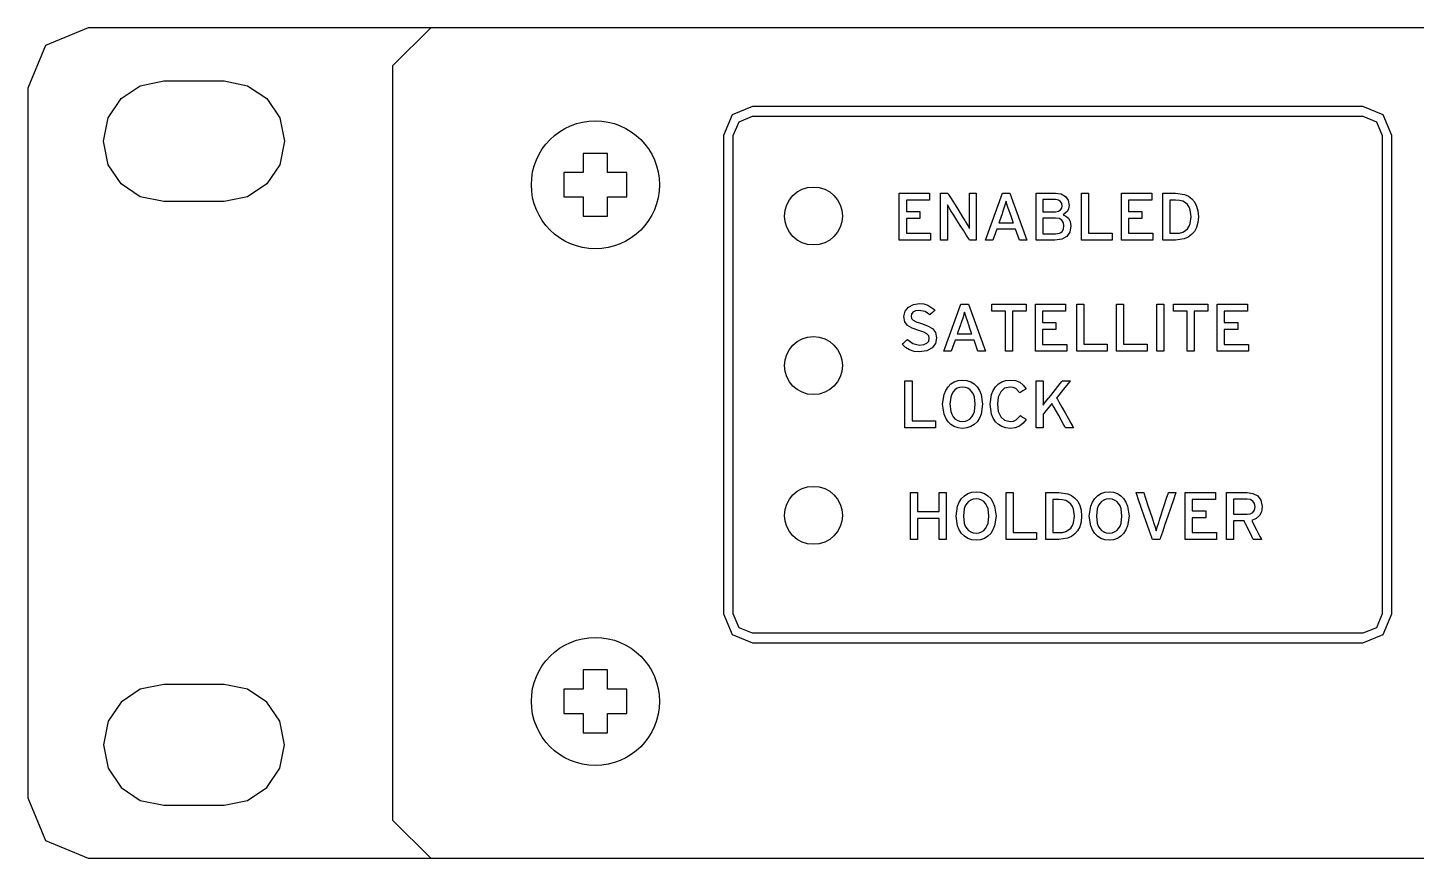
# Model space of a CAD drawing. Extents: x 294.9 to 305.1, y 223.6 to 225.7.
# Drawn here: x 294.875 to 297.749, y 223.973 to 225.693 of the extents above; entities that cross this region are included whole.
import ezdxf

# ---------------------------------------------------------------- set-up
doc = ezdxf.new("R2010")
doc.units = 0
doc.header["$MEASUREMENT"] = 0
doc.layers.get('0').update_dxf_attribs({"linetype": 'CONTINUOUS'})

msp = doc.modelspace()

# ---------------------------------------------------------------- linework, layer by layer
at = {"color": 7}
for points in [[(295.7091, 225.6934), (295.6786, 225.6934), (295.5983, 225.6934), (295.3545, 225.6934), (295.1108, 225.6934), (295.0305, 225.6934), (295, 225.6934), (294.9115, 225.6568), (294.8749, 225.5685), (294.8749, 225.552), (294.8749, 225.5053), (294.8749, 225.3388), (294.8749, 225.1033), (294.8749, 224.8334), (294.8749, 224.5635), (294.8749, 224.3281), (294.8749, 224.1615), (294.8749, 224.1149), (294.8749, 224.0984), (294.9115, 224.01), (295, 223.9733), (295.0305, 223.9733), (295.1108, 223.9733), (295.3545, 223.9733), (295.5983, 223.9733), (295.6786, 223.9733), (295.7091, 223.9733)], [(300.0001, 225.6934), (298.4245, 225.6934), (297.05, 225.6934), (296.0778, 225.6934), (295.8054, 225.6934), (295.7091, 225.6934), (295.6299, 225.6143), (295.6299, 225.3702), (295.6299, 224.8333), (295.6299, 224.2963), (295.6299, 224.0523), (295.7091, 223.9733), (295.8054, 223.9733), (296.0778, 223.9733), (297.05, 223.9733), (298.4245, 223.9733), (300.0001, 223.9733)], [(295.2815, 225.5832), (295.3301, 225.5734), (295.3699, 225.5467), (295.3967, 225.5071), (295.4066, 225.4584), (295.3967, 225.4097), (295.3699, 225.37), (295.3301, 225.3433), (295.2815, 225.3335), (295.2761, 225.3335), (295.2619, 225.3335), (295.219, 225.3335), (295.176, 225.3335), (295.1619, 225.3335), (295.1565, 225.3335), (295.1079, 225.3433), (295.0682, 225.37), (295.0414, 225.4097), (295.0316, 225.4584), (295.0414, 225.5071), (295.0682, 225.5467), (295.1079, 225.5734), (295.1565, 225.5832), (295.1619, 225.5832), (295.176, 225.5832), (295.219, 225.5832), (295.2619, 225.5832), (295.2761, 225.5832), (295.2815, 225.5832)], [(296.3755, 225.5303), (296.3331, 225.5128), (296.3155, 225.4703), (296.3155, 225.4277), (296.3155, 225.3154), (296.3155, 224.9747), (296.3155, 224.634), (296.3155, 224.5218), (296.3155, 224.4792), (296.3331, 224.4367), (296.3755, 224.4191), (296.3897, 224.4191), (296.4298, 224.4191), (296.5729, 224.4191), (296.7752, 224.4191), (297.0071, 224.4191), (297.239, 224.4191), (297.4413, 224.4191), (297.5843, 224.4191), (297.6244, 224.4191), (297.6386, 224.4191), (297.681, 224.4367), (297.6986, 224.4792), (297.6986, 224.5218), (297.6986, 224.634), (297.6986, 224.9747), (297.6986, 225.3154), (297.6986, 225.4277), (297.6986, 225.4703), (297.681, 225.5128), (297.6386, 225.5303), (297.6244, 225.5303), (297.5843, 225.5303), (297.4413, 225.5303), (297.239, 225.5303), (297.0071, 225.5303), (296.7752, 225.5303), (296.5729, 225.5303), (296.4298, 225.5303), (296.3897, 225.5303), (296.3755, 225.5303)], [(296.3355, 224.4792), (296.3355, 224.5218), (296.3355, 224.634), (296.3355, 224.7928), (296.3355, 224.9747), (296.3355, 225.1567), (296.3355, 225.3154), (296.3355, 225.4277), (296.3355, 225.4703), (296.3473, 225.4986), (296.3755, 225.5103), (296.3897, 225.5103), (296.4298, 225.5103), (296.5729, 225.5103), (296.7752, 225.5103), (297.0071, 225.5103), (297.239, 225.5103), (297.4413, 225.5103), (297.5843, 225.5103), (297.6244, 225.5103), (297.6386, 225.5103), (297.6669, 225.4986), (297.6786, 225.4703), (297.6786, 225.4277), (297.6786, 225.3154), (297.6786, 225.1567), (297.6786, 224.9747), (297.6786, 224.7928), (297.6786, 224.634), (297.6786, 224.5218), (297.6786, 224.4792), (297.6669, 224.4508), (297.6386, 224.4392), (297.6244, 224.4392), (297.5843, 224.4392), (297.4413, 224.4392), (297.239, 224.4392), (297.0071, 224.4392), (296.7752, 224.4392), (296.5729, 224.4392), (296.4298, 224.4392), (296.3897, 224.4392), (296.3755, 224.4392), (296.3473, 224.4508), (296.3355, 224.4792)], [(296.8246, 225.2535), (296.823, 225.2561), (296.8186, 225.263), (296.8124, 225.2728), (296.8052, 225.284), (296.7981, 225.2952), (296.7919, 225.305), (296.7875, 225.3119), (296.7858, 225.3145), (296.7787, 225.3264), (296.7787, 225.3221), (296.7787, 225.3158), (296.7787, 225.3038), (296.7787, 225.3017), (296.7787, 225.296), (296.7787, 225.2786), (296.7787, 225.2613), (296.7787, 225.2556), (296.7787, 225.2535), (296.7765, 225.2535), (296.7717, 225.2535), (296.7668, 225.2535), (296.7646, 225.2535), (296.7646, 225.2546), (296.7646, 225.2576), (296.7646, 225.2687), (296.7646, 225.2843), (296.7646, 225.3021), (296.7646, 225.32), (296.7646, 225.3356), (296.7646, 225.3466), (296.7646, 225.3497), (296.7646, 225.3508), (296.767, 225.3508), (296.7721, 225.3508), (296.7772, 225.3508), (296.7795, 225.3508), (296.7811, 225.3482), (296.7853, 225.3415), (296.7979, 225.3211), (296.8106, 225.3007), (296.8148, 225.294), (296.8163, 225.2914), (296.8209, 225.2839), (296.8245, 225.2777), (296.8244, 225.282), (296.8244, 225.2885), (296.8243, 225.3006), (296.8243, 225.3028), (296.8243, 225.3084), (296.8243, 225.3257), (296.8243, 225.3429), (296.8243, 225.3486), (296.8243, 225.3508), (296.8265, 225.3508), (296.8314, 225.3508), (296.8363, 225.3508), (296.8385, 225.3508), (296.8385, 225.3497), (296.8385, 225.3466), (296.8385, 225.3356), (296.8385, 225.32), (296.8385, 225.3021), (296.8385, 225.2843), (296.8385, 225.2687), (296.8385, 225.2576), (296.8385, 225.2546), (296.8385, 225.2535), (296.8364, 225.2535), (296.8316, 225.2535), (296.8268, 225.2535), (296.8246, 225.2535)], [(297.0013, 225.2535), (296.9996, 225.2535), (296.9953, 225.2535), (296.982, 225.2535), (296.9687, 225.2535), (296.9643, 225.2535), (296.9627, 225.2535), (296.9627, 225.2546), (296.9627, 225.2576), (296.9627, 225.2687), (296.9627, 225.2843), (296.9627, 225.3021), (296.9627, 225.32), (296.9627, 225.3356), (296.9627, 225.3466), (296.9627, 225.3497), (296.9627, 225.3508), (296.9644, 225.3508), (296.9689, 225.3508), (296.9827, 225.3508), (296.9964, 225.3508), (297.0009, 225.3508), (297.0027, 225.3508), (297.0142, 225.3491), (297.023, 225.3442), (297.0287, 225.3363), (297.0306, 225.3254), (297.0297, 225.3187), (297.0271, 225.3133), (297.0183, 225.306), (297.024, 225.3035), (297.0293, 225.2989), (297.0331, 225.2923), (297.0345, 225.2833), (297.0323, 225.2703), (297.0259, 225.261), (297.0154, 225.2554), (297.0013, 225.2535)], [(297.251, 225.2535), (297.2499, 225.2535), (297.2469, 225.2535), (297.2377, 225.2535), (297.2286, 225.2535), (297.2256, 225.2535), (297.2244, 225.2535), (297.2244, 225.2546), (297.2244, 225.2576), (297.2244, 225.2687), (297.2244, 225.2843), (297.2244, 225.3021), (297.2244, 225.32), (297.2244, 225.3356), (297.2244, 225.3466), (297.2244, 225.3497), (297.2244, 225.3508), (297.2256, 225.3508), (297.2286, 225.3508), (297.2377, 225.3508), (297.2469, 225.3508), (297.2499, 225.3508), (297.251, 225.3508), (297.2695, 225.348), (297.2775, 225.3444), (297.2845, 225.3393), (297.2903, 225.3326), (297.2946, 225.3242), (297.2974, 225.314), (297.2983, 225.3021), (297.2974, 225.2902), (297.2945, 225.28), (297.2901, 225.2716), (297.2842, 225.2649), (297.2772, 225.2598), (297.2692, 225.2562), (297.251, 225.2535)], [(296.9076, 225.312), (296.9034, 225.3242), (296.9014, 225.33), (296.9001, 225.3343), (296.8989, 225.3301), (296.8971, 225.3242), (296.8931, 225.3118), (296.8928, 225.3108), (296.8919, 225.3083), (296.8892, 225.3007), (296.8866, 225.293), (296.8857, 225.2905), (296.8853, 225.2896), (296.8866, 225.2896), (296.89, 225.2896), (296.9003, 225.2896), (296.9107, 225.2896), (296.9141, 225.2896), (296.9154, 225.2896), (296.915, 225.2905), (296.9141, 225.2931), (296.9115, 225.3008), (296.9088, 225.3085), (296.9079, 225.311), (296.9076, 225.312)], [(297.0025, 225.3374), (297.0014, 225.3374), (296.9984, 225.3374), (296.9894, 225.3374), (296.9805, 225.3374), (296.9775, 225.3374), (296.9764, 225.3374), (296.9764, 225.3363), (296.9764, 225.3335), (296.9764, 225.3248), (296.9764, 225.3162), (296.9764, 225.3134), (296.9764, 225.3123), (296.9775, 225.3123), (296.9805, 225.3123), (296.9894, 225.3123), (296.9984, 225.3123), (297.0014, 225.3123), (297.0025, 225.3123), (297.0059, 225.3126), (297.0087, 225.3133), (297.0129, 225.3161), (297.0153, 225.32), (297.0161, 225.3247), (297.0153, 225.3297), (297.0129, 225.3337), (297.0087, 225.3364), (297.0059, 225.3371), (297.0025, 225.3374)], [(297.251, 225.3365), (297.2492, 225.3365), (297.245, 225.3365), (297.2409, 225.3365), (297.239, 225.3365), (297.239, 225.3358), (297.239, 225.3336), (297.239, 225.3258), (297.239, 225.3148), (297.239, 225.3021), (297.239, 225.2895), (297.239, 225.2785), (297.239, 225.2707), (297.239, 225.2685), (297.239, 225.2677), (297.2409, 225.2677), (297.245, 225.2677), (297.2492, 225.2677), (297.251, 225.2677), (297.2591, 225.2683), (297.2658, 225.2702), (297.2714, 225.2732), (297.2759, 225.2772), (297.2793, 225.2822), (297.2816, 225.2881), (297.2834, 225.3021), (297.2816, 225.3161), (297.2793, 225.322), (297.2759, 225.327), (297.2714, 225.331), (297.2658, 225.334), (297.2591, 225.3359), (297.251, 225.3365)], [(297.0028, 225.2991), (297.0017, 225.2991), (296.9987, 225.2991), (296.9896, 225.2991), (296.9805, 225.2991), (296.9775, 225.2991), (296.9764, 225.2991), (296.9764, 225.2977), (296.9764, 225.294), (296.9764, 225.2889), (296.9764, 225.283), (296.9764, 225.2771), (296.9764, 225.2719), (296.9764, 225.2682), (296.9764, 225.2669), (296.9775, 225.2669), (296.9804, 225.2669), (296.9894, 225.2669), (296.9983, 225.2669), (297.0012, 225.2669), (297.0023, 225.2669), (297.0068, 225.2672), (297.0106, 225.268), (297.0136, 225.2694), (297.016, 225.2713), (297.019, 225.2764), (297.02, 225.283), (297.0188, 225.2897), (297.0155, 225.2948), (297.0101, 225.298), (297.0028, 225.2991)], [(296.72, 225.022), (296.7098, 225.0231), (296.7005, 225.0263), (296.6923, 225.0312), (296.6855, 225.0376), (296.6871, 225.0392), (296.6906, 225.0427), (296.6942, 225.0462), (296.6958, 225.0478), (296.7075, 225.0394), (296.7211, 225.0363), (296.73, 225.0372), (296.7363, 225.0398), (296.74, 225.0443), (296.7412, 225.0505), (296.7401, 225.0555), (296.7363, 225.0595), (296.7296, 225.0631), (296.7194, 225.0666), (296.7059, 225.0712), (296.6963, 225.0767), (296.6907, 225.0842), (296.6888, 225.0951), (296.6913, 225.1064), (296.6982, 225.115), (296.7084, 225.1204), (296.7209, 225.1222), (296.7302, 225.1213), (296.7385, 225.1187), (296.7528, 225.109), (296.7511, 225.1074), (296.7476, 225.1038), (296.744, 225.1003), (296.7424, 225.0987), (296.7324, 225.1057), (296.7199, 225.108), (296.7125, 225.107), (296.7075, 225.1044), (296.7045, 225.1005), (296.7036, 225.0958), (296.7045, 225.0913), (296.7079, 225.0876), (296.7144, 225.0843), (296.7248, 225.0807), (296.7377, 225.0761), (296.7476, 225.0704), (296.7538, 225.0625), (296.756, 225.0514), (296.7538, 225.0394), (296.7473, 225.0302), (296.7361, 225.0242), (296.72, 225.022)], [(296.8216, 225.0819), (296.8174, 225.0942), (296.8155, 225.1), (296.8141, 225.1043), (296.813, 225.1001), (296.8111, 225.0942), (296.807, 225.0819), (296.8067, 225.0809), (296.8058, 225.0784), (296.8031, 225.0708), (296.8004, 225.0631), (296.7995, 225.0606), (296.7992, 225.0597), (296.8005, 225.0597), (296.8039, 225.0597), (296.8142, 225.0597), (296.8245, 225.0597), (296.8279, 225.0597), (296.8292, 225.0597), (296.8289, 225.0606), (296.828, 225.0631), (296.8254, 225.0708), (296.8228, 225.0784), (296.8219, 225.0809), (296.8216, 225.0819)], [(296.8101, 224.8635), (296.801, 224.8645), (296.793, 224.8672), (296.7859, 224.8716), (296.78, 224.8775), (296.7752, 224.8849), (296.7718, 224.8934), (296.7689, 224.9137), (296.7718, 224.9339), (296.7752, 224.9424), (296.78, 224.9497), (296.7859, 224.9556), (296.793, 224.96), (296.801, 224.9628), (296.8101, 224.9637), (296.8191, 224.9628), (296.8272, 224.96), (296.8342, 224.9556), (296.8401, 224.9497), (296.8449, 224.9424), (296.8484, 224.9339), (296.8513, 224.9137), (296.8484, 224.8934), (296.8449, 224.8849), (296.8401, 224.8775), (296.8342, 224.8716), (296.8272, 224.8672), (296.8191, 224.8645), (296.8101, 224.8635)], [(296.8101, 224.9491), (296.8041, 224.9485), (296.7988, 224.9467), (296.7943, 224.9436), (296.7906, 224.9396), (296.7876, 224.9345), (296.7855, 224.9284), (296.7838, 224.9137), (296.7855, 224.8989), (296.7876, 224.8928), (296.7906, 224.8877), (296.7943, 224.8836), (296.7988, 224.8806), (296.8041, 224.8787), (296.8101, 224.8781), (296.8161, 224.8787), (296.8213, 224.8806), (296.8258, 224.8836), (296.8296, 224.8877), (296.8325, 224.8928), (296.8346, 224.8989), (296.8363, 224.9137), (296.8346, 224.9284), (296.8325, 224.9345), (296.8296, 224.9396), (296.8258, 224.9436), (296.8213, 224.9467), (296.8161, 224.9485), (296.8101, 224.9491)], [(296.9084, 224.8635), (296.8994, 224.8645), (296.8914, 224.8672), (296.8844, 224.8716), (296.8785, 224.8775), (296.8737, 224.8849), (296.8703, 224.8934), (296.8674, 224.9137), (296.8703, 224.9339), (296.8737, 224.9424), (296.8785, 224.9497), (296.8844, 224.9556), (296.8914, 224.96), (296.8994, 224.9628), (296.9084, 224.9637), (296.9194, 224.9626), (296.9284, 224.9591), (296.9357, 224.9534), (296.9415, 224.9456), (296.9394, 224.9443), (296.935, 224.9415), (296.9306, 224.9387), (296.9286, 224.9374), (296.9204, 224.9463), (296.9151, 224.9484), (296.9084, 224.9491), (296.8972, 224.9467), (296.889, 224.9396), (296.884, 224.9284), (296.8823, 224.9137), (296.884, 224.8989), (296.889, 224.8877), (296.8972, 224.8806), (296.9084, 224.8781), (296.9153, 224.8789), (296.9211, 224.8811), (296.9298, 224.8901), (296.9317, 224.8889), (296.9359, 224.8862), (296.9401, 224.8834), (296.942, 224.8822), (296.9359, 224.8742), (296.9281, 224.8683), (296.9189, 224.8647), (296.9084, 224.8635)], [(297.023, 224.865), (297.0218, 224.8672), (297.0187, 224.8728), (297.0091, 224.89), (296.9995, 224.9071), (296.9964, 224.9127), (296.9952, 224.9149), (296.9944, 224.914), (296.9924, 224.9115), (296.9861, 224.904), (296.9799, 224.8964), (296.9778, 224.894), (296.9771, 224.893), (296.9771, 224.8918), (296.9771, 224.8886), (296.9771, 224.879), (296.9771, 224.8694), (296.9771, 224.8662), (296.9771, 224.865), (296.9748, 224.865), (296.9699, 224.865), (296.965, 224.865), (296.9628, 224.865), (296.9628, 224.8661), (296.9628, 224.8692), (296.9628, 224.8802), (296.9628, 224.8958), (296.9628, 224.9136), (296.9628, 224.9315), (296.9628, 224.947), (296.9628, 224.958), (296.9628, 224.9611), (296.9628, 224.9622), (296.965, 224.9622), (296.9699, 224.9622), (296.9748, 224.9622), (296.9771, 224.9622), (296.9771, 224.9608), (296.9771, 224.957), (296.9771, 224.9456), (296.9771, 224.9342), (296.9771, 224.9304), (296.9771, 224.929), (296.977, 224.9201), (296.9767, 224.9117), (296.9818, 224.9184), (296.9881, 224.9262), (296.9893, 224.9278), (296.9926, 224.9319), (297.0024, 224.9442), (297.0123, 224.9566), (297.0155, 224.9606), (297.0167, 224.9622), (297.0193, 224.9622), (297.025, 224.9622), (297.0308, 224.9622), (297.0334, 224.9622), (297.0321, 224.9607), (297.0289, 224.9567), (297.0191, 224.9446), (297.0093, 224.9324), (297.0061, 224.9284), (297.0049, 224.9269), (297.0064, 224.9243), (297.0103, 224.9173), (297.0159, 224.9073), (297.0222, 224.896), (297.0286, 224.8846), (297.0342, 224.8747), (297.0381, 224.8677), (297.0396, 224.865), (297.037, 224.865), (297.0313, 224.865), (297.0256, 224.865), (297.023, 224.865)], [(296.8382, 224.6321), (296.8292, 224.633), (296.8211, 224.6358), (296.8141, 224.6402), (296.8081, 224.6461), (296.8034, 224.6534), (296.7999, 224.6619), (296.797, 224.6821), (296.7999, 224.7024), (296.8034, 224.711), (296.8081, 224.7183), (296.8141, 224.7242), (296.8211, 224.7286), (296.8292, 224.7313), (296.8382, 224.7323), (296.8472, 224.7313), (296.8553, 224.7286), (296.8623, 224.7242), (296.8683, 224.7183), (296.873, 224.711), (296.8765, 224.7024), (296.8794, 224.6821), (296.8765, 224.6619), (296.873, 224.6534), (296.8683, 224.6461), (296.8623, 224.6402), (296.8553, 224.6358), (296.8472, 224.633), (296.8382, 224.6321)], [(297.0093, 224.6334), (297.0081, 224.6334), (297.0051, 224.6334), (296.996, 224.6334), (296.9868, 224.6334), (296.9838, 224.6334), (296.9827, 224.6334), (296.9827, 224.6345), (296.9827, 224.6376), (296.9827, 224.6487), (296.9827, 224.6642), (296.9827, 224.6821), (296.9827, 224.7), (296.9827, 224.7156), (296.9827, 224.7266), (296.9827, 224.7297), (296.9827, 224.7308), (296.9838, 224.7308), (296.9868, 224.7308), (296.996, 224.7308), (297.0051, 224.7308), (297.0081, 224.7308), (297.0093, 224.7308), (297.0277, 224.728), (297.0357, 224.7244), (297.0427, 224.7193), (297.0485, 224.7126), (297.0529, 224.7042), (297.0556, 224.694), (297.0566, 224.6821), (297.0556, 224.6701), (297.0528, 224.66), (297.0483, 224.6516), (297.0425, 224.6449), (297.0354, 224.6398), (297.0274, 224.6362), (297.0093, 224.6334)], [(297.1135, 224.6321), (297.1046, 224.633), (297.0965, 224.6358), (297.0895, 224.6402), (297.0836, 224.6461), (297.0789, 224.6534), (297.0754, 224.6619), (297.0725, 224.6821), (297.0754, 224.7024), (297.0789, 224.711), (297.0836, 224.7183), (297.0895, 224.7242), (297.0965, 224.7286), (297.1046, 224.7313), (297.1135, 224.7323), (297.1226, 224.7313), (297.1306, 224.7286), (297.1377, 224.7242), (297.1436, 224.7183), (297.1484, 224.711), (297.1519, 224.7024), (297.1547, 224.6821), (297.1519, 224.6619), (297.1484, 224.6534), (297.1436, 224.6461), (297.1377, 224.6402), (297.1306, 224.6358), (297.1226, 224.633), (297.1135, 224.6321)], [(297.2185, 224.6334), (297.2161, 224.6334), (297.2108, 224.6334), (297.2055, 224.6334), (297.2031, 224.6334), (297.2027, 224.6345), (297.2016, 224.6376), (297.1978, 224.6487), (297.1924, 224.6642), (297.1862, 224.6821), (297.18, 224.7), (297.1746, 224.7156), (297.1708, 224.7266), (297.1697, 224.7297), (297.1693, 224.7308), (297.1718, 224.7308), (297.1773, 224.7308), (297.1828, 224.7308), (297.1853, 224.7308), (297.1861, 224.7281), (297.1884, 224.7211), (297.1953, 224.6997), (297.2023, 224.6784), (297.2046, 224.6714), (297.2054, 224.6687), (297.2085, 224.6591), (297.2109, 224.6511), (297.2133, 224.6592), (297.2163, 224.6689), (297.2171, 224.6715), (297.2194, 224.6786), (297.2263, 224.6998), (297.2332, 224.7211), (297.2354, 224.7281), (297.2363, 224.7308), (297.2387, 224.7308), (297.2441, 224.7308), (297.2495, 224.7308), (297.2519, 224.7308), (297.2515, 224.7297), (297.2505, 224.7266), (297.2467, 224.7156), (297.2413, 224.7), (297.2352, 224.6821), (297.2291, 224.6642), (297.2237, 224.6487), (297.2199, 224.6376), (297.2189, 224.6345), (297.2185, 224.6334)], [(297.4089, 224.6731), (297.4097, 224.6714), (297.412, 224.6669), (297.4189, 224.6533), (297.4258, 224.6396), (297.428, 224.6352), (297.4289, 224.6334), (297.4263, 224.6334), (297.4205, 224.6334), (297.4147, 224.6334), (297.4121, 224.6334), (297.4113, 224.6351), (297.4091, 224.6395), (297.4024, 224.6527), (297.3958, 224.6659), (297.3936, 224.6703), (297.3928, 224.6719), (297.3893, 224.6719), (297.3818, 224.6719), (297.3742, 224.6719), (297.3707, 224.6719), (297.3707, 224.6703), (297.3707, 224.6659), (297.3707, 224.6527), (297.3707, 224.6395), (297.3707, 224.6351), (297.3707, 224.6334), (297.3685, 224.6334), (297.3636, 224.6334), (297.3587, 224.6334), (297.3565, 224.6334), (297.3565, 224.6345), (297.3565, 224.6376), (297.3565, 224.6487), (297.3565, 224.6642), (297.3565, 224.6821), (297.3565, 224.7), (297.3565, 224.7156), (297.3565, 224.7266), (297.3565, 224.7297), (297.3565, 224.7308), (297.3583, 224.7308), (297.3631, 224.7308), (297.3778, 224.7308), (297.3924, 224.7308), (297.3972, 224.7308), (297.3991, 224.7308), (297.4111, 224.729), (297.4211, 224.7237), (297.4279, 224.7146), (297.4304, 224.7016), (297.4289, 224.6911), (297.4246, 224.6829), (297.4178, 224.6768), (297.4089, 224.6731)], [(296.8382, 224.7177), (296.8322, 224.7171), (296.827, 224.7152), (296.8224, 224.7122), (296.8187, 224.7081), (296.8158, 224.703), (296.8137, 224.6969), (296.8119, 224.6821), (296.8137, 224.6673), (296.8158, 224.6613), (296.8187, 224.6562), (296.8224, 224.6521), (296.827, 224.6491), (296.8322, 224.6473), (296.8382, 224.6467), (296.8442, 224.6473), (296.8495, 224.6491), (296.854, 224.6521), (296.8577, 224.6562), (296.8606, 224.6613), (296.8628, 224.6673), (296.8645, 224.6821), (296.8628, 224.6969), (296.8606, 224.703), (296.8577, 224.7081), (296.854, 224.7122), (296.8495, 224.7152), (296.8442, 224.7171), (296.8382, 224.7177)], [(297.0093, 224.7165), (297.0074, 224.7165), (297.0033, 224.7165), (296.9991, 224.7165), (296.9972, 224.7165), (296.9972, 224.7158), (296.9972, 224.7136), (296.9972, 224.7058), (296.9972, 224.6947), (296.9972, 224.6821), (296.9972, 224.6695), (296.9972, 224.6584), (296.9972, 224.6506), (296.9972, 224.6485), (296.9972, 224.6477), (296.9991, 224.6477), (297.0033, 224.6477), (297.0074, 224.6477), (297.0093, 224.6477), (297.0173, 224.6483), (297.0241, 224.6502), (297.0297, 224.6532), (297.0342, 224.6572), (297.0376, 224.6622), (297.04, 224.6681), (297.0418, 224.6821), (297.04, 224.6961), (297.0376, 224.7019), (297.0342, 224.7069), (297.0297, 224.711), (297.0241, 224.714), (297.0173, 224.7159), (297.0093, 224.7165)], [(297.1135, 224.7177), (297.1075, 224.7171), (297.1023, 224.7152), (297.0978, 224.7122), (297.094, 224.7081), (297.0911, 224.703), (297.089, 224.6969), (297.0873, 224.6821), (297.089, 224.6673), (297.0911, 224.6613), (297.094, 224.6562), (297.0978, 224.6521), (297.1023, 224.6491), (297.1075, 224.6473), (297.1135, 224.6467), (297.1196, 224.6473), (297.1249, 224.6491), (297.1294, 224.6521), (297.1332, 224.6562), (297.1361, 224.6613), (297.1383, 224.6673), (297.14, 224.6821), (297.1383, 224.6969), (297.1361, 224.703), (297.1332, 224.7081), (297.1294, 224.7122), (297.1249, 224.7152), (297.1196, 224.7171), (297.1135, 224.7177)], [(297.3991, 224.717), (297.3978, 224.717), (297.3946, 224.717), (297.3849, 224.717), (297.3752, 224.717), (297.372, 224.717), (297.3707, 224.717), (297.3707, 224.7157), (297.3707, 224.7121), (297.3707, 224.7014), (297.3707, 224.6906), (297.3707, 224.687), (297.3707, 224.6857), (297.372, 224.6857), (297.3752, 224.6857), (297.3849, 224.6857), (297.3946, 224.6857), (297.3978, 224.6857), (297.3991, 224.6857), (297.4058, 224.6866), (297.411, 224.6895), (297.4145, 224.6944), (297.4157, 224.7013), (297.4145, 224.708), (297.411, 224.713), (297.4058, 224.716), (297.3991, 224.717)], [(295.2815, 224.0831), (295.3301, 224.093), (295.3699, 224.1199), (295.3967, 224.1596), (295.4066, 224.2082), (295.3967, 224.257), (295.3699, 224.2967), (295.3301, 224.3235), (295.2815, 224.3334), (295.2761, 224.3334), (295.2619, 224.3334), (295.219, 224.3334), (295.176, 224.3334), (295.1619, 224.3334), (295.1565, 224.3334), (295.1079, 224.3235), (295.0682, 224.2967), (295.0414, 224.257), (295.0316, 224.2082), (295.0414, 224.1596), (295.0682, 224.1199), (295.1079, 224.093), (295.1565, 224.0831), (295.1619, 224.0831), (295.176, 224.0831), (295.219, 224.0831), (295.2619, 224.0831), (295.2761, 224.0831), (295.2815, 224.0831)]]:
    msp.add_lwpolyline(points, dxfattribs=at)
for points in [[(296.1149, 225.3435), (296.1149, 225.3933), (296.0751, 225.3933), (296.0751, 225.4333), (296.0249, 225.4333), (296.0249, 225.3933), (295.9849, 225.3933), (295.9849, 225.3435), (296.0249, 225.3435), (296.0249, 225.3035), (296.0751, 225.3035), (296.0751, 225.3435)], [(296.6792, 225.2535), (296.6792, 225.3508), (296.7419, 225.3508), (296.7419, 225.3365), (296.6938, 225.3365), (296.6938, 225.3125), (296.7217, 225.3125), (296.7217, 225.2984), (296.6938, 225.2984), (296.6938, 225.2677), (296.7439, 225.2677), (296.7439, 225.2535)], [(296.9279, 225.2535), (296.9198, 225.2765), (296.8809, 225.2765), (296.8728, 225.2535), (296.8577, 225.2535), (296.8926, 225.3508), (296.9081, 225.3508), (296.9435, 225.2535)], [(297.0564, 225.2535), (297.0564, 225.3508), (297.071, 225.3508), (297.071, 225.2677), (297.1195, 225.2677), (297.1195, 225.2535)], [(297.139, 225.2535), (297.139, 225.3508), (297.2017, 225.3508), (297.2017, 225.3365), (297.1536, 225.3365), (297.1536, 225.3125), (297.1815, 225.3125), (297.1815, 225.2984), (297.1536, 225.2984), (297.1536, 225.2677), (297.2037, 225.2677), (297.2037, 225.2535)], [(296.8419, 225.0236), (296.8338, 225.0466), (296.7948, 225.0466), (296.7868, 225.0236), (296.7716, 225.0236), (296.8067, 225.1207), (296.8221, 225.1207), (296.8575, 225.0236)], [(296.9135, 225.1065), (296.9135, 225.0236), (296.8989, 225.0236), (296.8989, 225.1065), (296.8706, 225.1065), (296.8706, 225.1207), (296.9418, 225.1207), (296.9418, 225.1065)], [(296.961, 225.0236), (296.961, 225.1207), (297.0235, 225.1207), (297.0235, 225.1065), (296.9755, 225.1065), (296.9755, 225.0826), (297.0035, 225.0826), (297.0035, 225.0683), (296.9755, 225.0683), (296.9755, 225.0376), (297.0257, 225.0376), (297.0257, 225.0236)], [(297.0464, 225.0236), (297.0464, 225.1207), (297.061, 225.1207), (297.061, 225.0378), (297.1095, 225.0378), (297.1095, 225.0236)], [(297.129, 225.0236), (297.129, 225.1207), (297.1436, 225.1207), (297.1436, 225.0378), (297.192, 225.0378), (297.192, 225.0236)], [(297.2124, 225.0236), (297.2124, 225.1207), (297.227, 225.1207), (297.227, 225.0236)], [(297.2897, 225.1065), (297.2897, 225.0236), (297.2751, 225.0236), (297.2751, 225.1065), (297.2468, 225.1065), (297.2468, 225.1207), (297.318, 225.1207), (297.318, 225.1065)], [(297.3372, 225.0236), (297.3372, 225.1207), (297.3999, 225.1207), (297.3999, 225.1065), (297.3518, 225.1065), (297.3518, 225.0826), (297.3797, 225.0826), (297.3797, 225.0683), (297.3518, 225.0683), (297.3518, 225.0376), (297.4019, 225.0376), (297.4019, 225.0236)], [(296.6909, 224.865), (296.6909, 224.9622), (296.7055, 224.9622), (296.7055, 224.8793), (296.7539, 224.8793), (296.7539, 224.865)], [(296.7617, 224.6334), (296.7617, 224.6772), (296.717, 224.6772), (296.717, 224.6334), (296.7024, 224.6334), (296.7024, 224.7308), (296.717, 224.7308), (296.717, 224.6914), (296.7617, 224.6914), (296.7617, 224.7308), (296.7763, 224.7308), (296.7763, 224.6334)], [(296.9001, 224.6334), (296.9001, 224.7308), (296.9147, 224.7308), (296.9147, 224.6477), (296.9632, 224.6477), (296.9632, 224.6334)], [(297.2711, 224.6334), (297.2711, 224.7308), (297.3336, 224.7308), (297.3336, 224.7165), (297.2856, 224.7165), (297.2856, 224.6925), (297.3136, 224.6925), (297.3136, 224.6784), (297.2856, 224.6784), (297.2856, 224.6477), (297.3358, 224.6477), (297.3358, 224.6334)], [(296.1149, 224.2733), (296.1149, 224.3232), (296.0751, 224.3232), (296.0751, 224.3632), (296.0249, 224.3632), (296.0249, 224.3232), (295.9849, 224.3232), (295.9849, 224.2733), (296.0249, 224.2733), (296.0249, 224.2333), (296.0751, 224.2333), (296.0751, 224.2733)]]:
    msp.add_lwpolyline(points, close=True, dxfattribs=at)
for centre, radius in [((296.05, 225.3682), 0.1326), ((296.5015, 225.3035), 0.06), ((296.5015, 224.9936), 0.06), ((296.5015, 224.6835), 0.06), ((296.05, 224.2981), 0.1326)]:
    msp.add_circle(centre, radius, dxfattribs=at)

doc.saveas('drawing.dxf')
